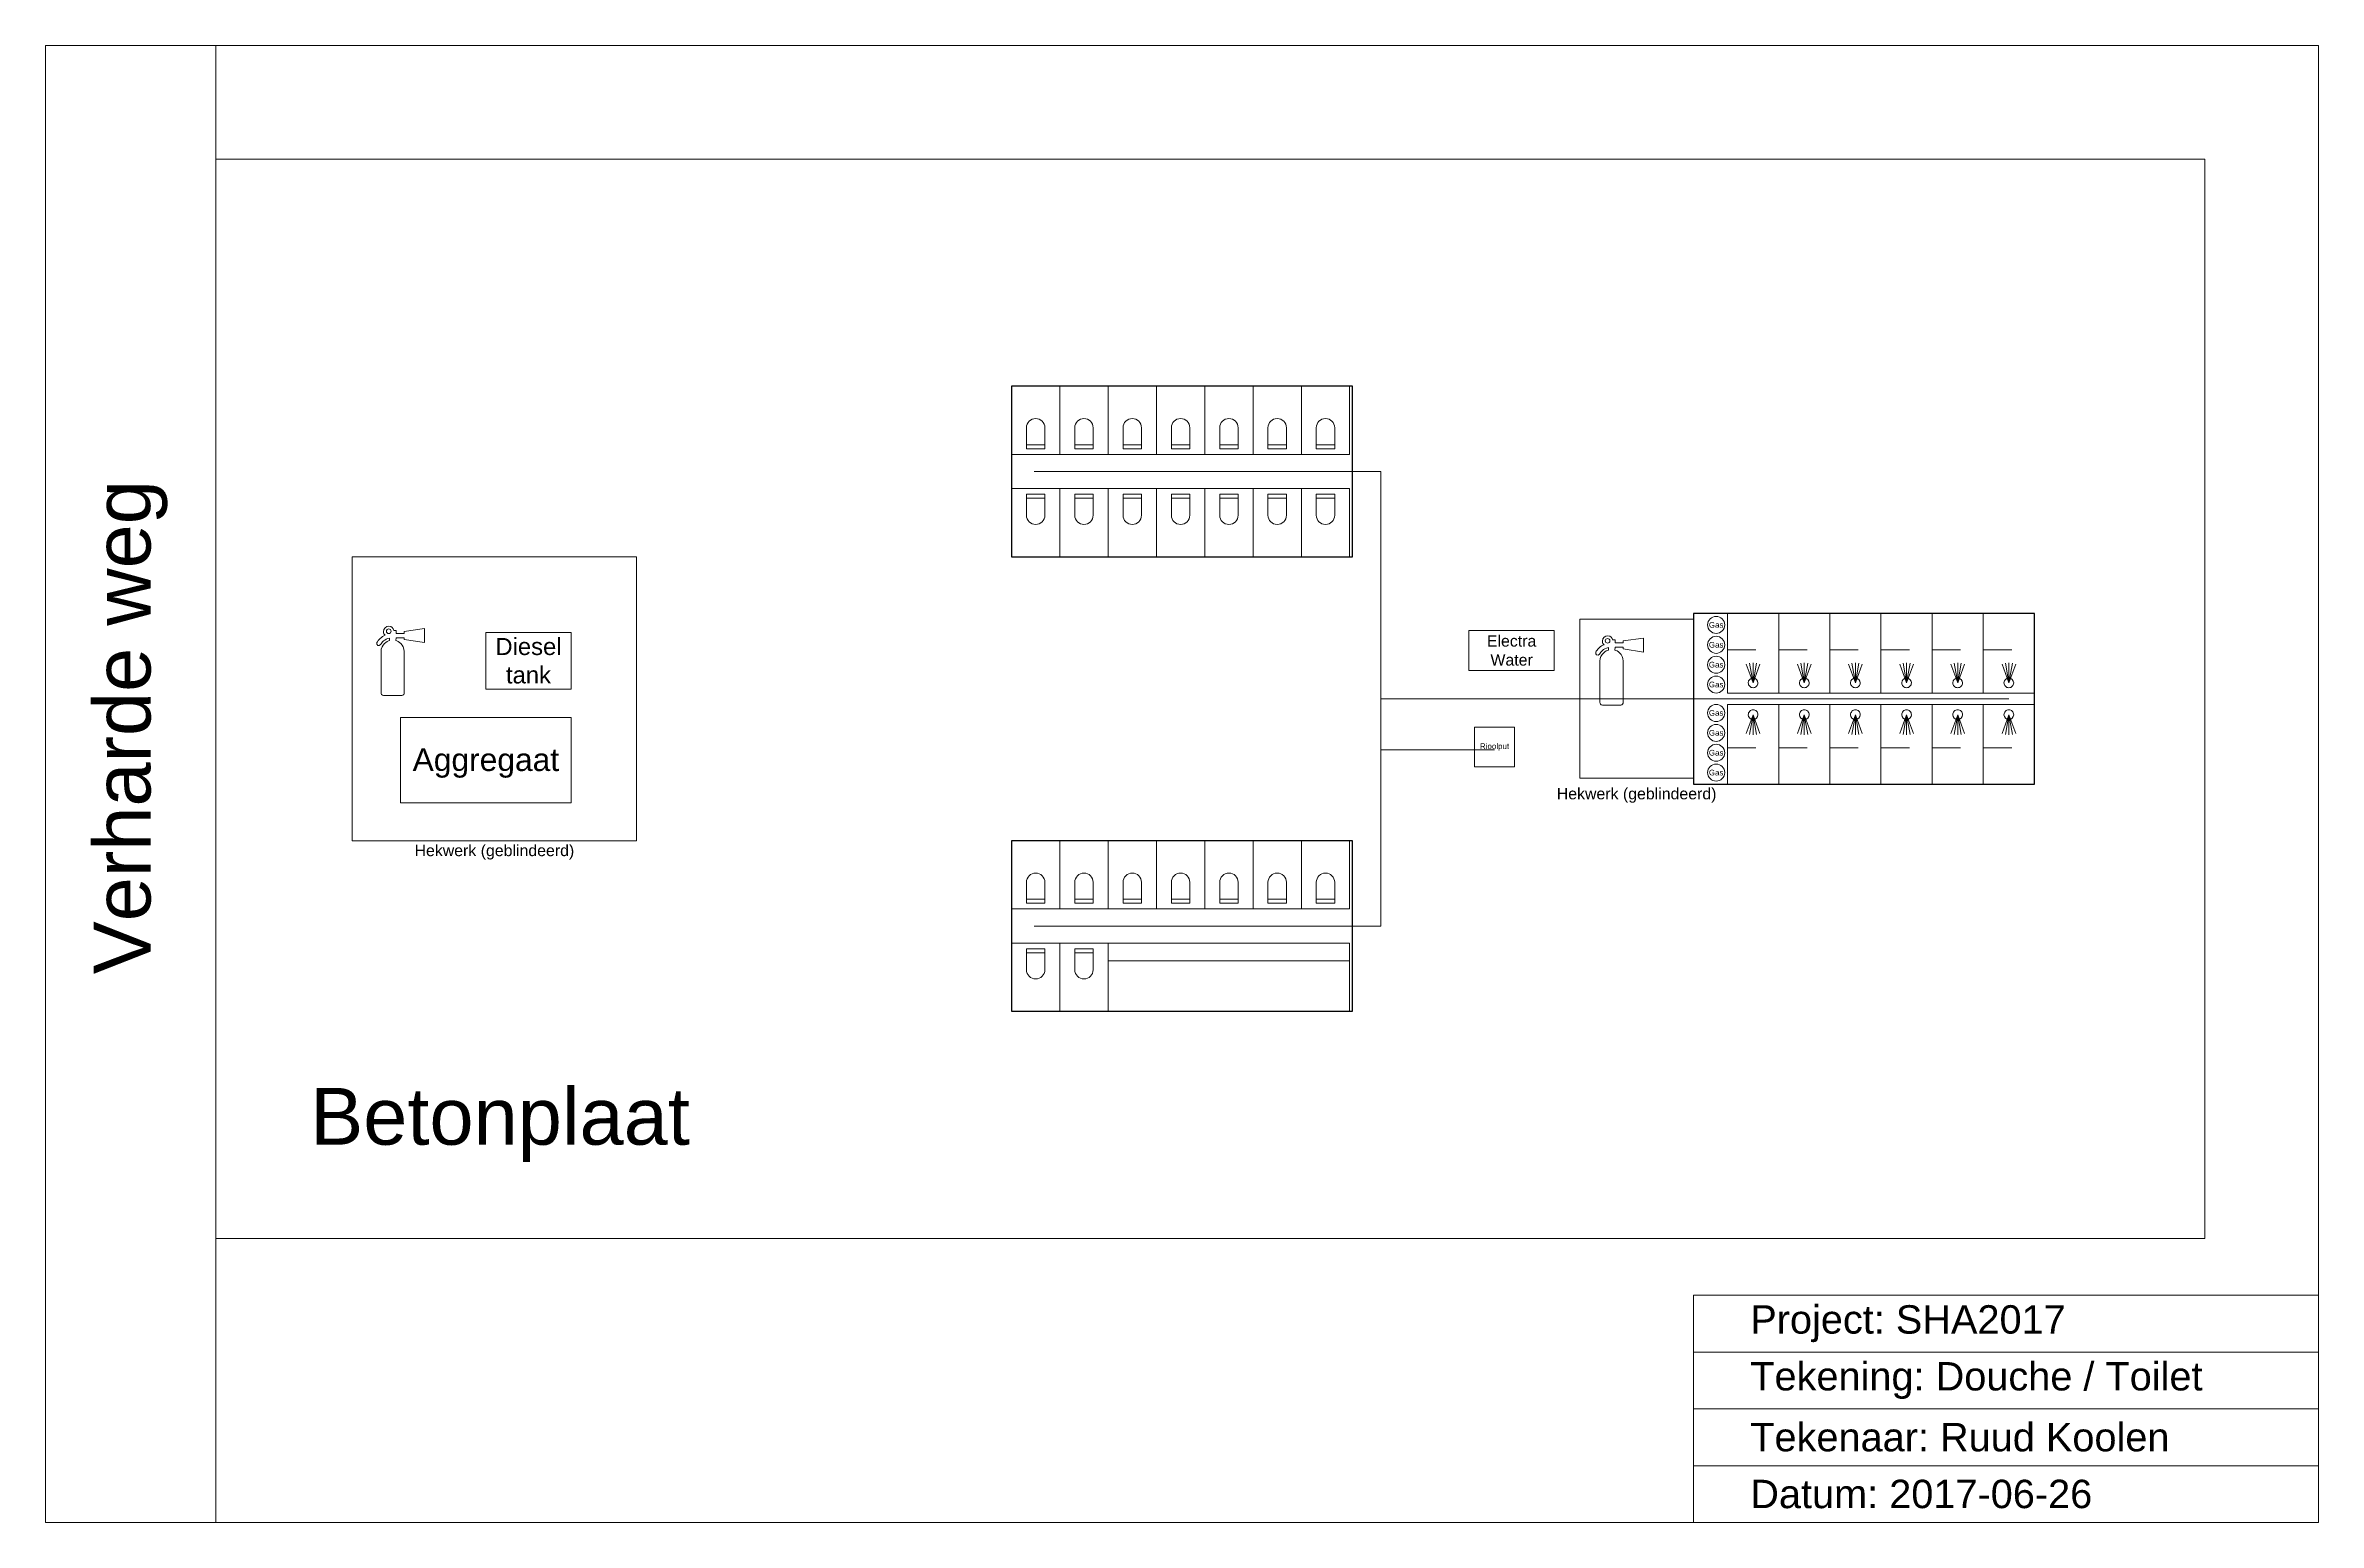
# Model space of a CAD drawing. Header units: metres. Extents: x 0 to 40, y 0 to 26.
import ezdxf

# ---------------------------------------------------------------- set-up
doc = ezdxf.new("R2010")
doc.units = ezdxf.units.M
doc.layers.get('0').update_dxf_attribs({"color": 178, "lineweight": 25, "true_color": 0x000000})
for name, color, linetype, lineweight, true_color in [('Beton', 253, 'Continuous', 0, 0xa0a0a4), ('Gas', 4, 'Continuous', 0, 0x00ffff), ('Generator', 30, 'Continuous', 0, 0xff7f00), ('Interior', 6, 'Continuous', 0, 0xff00ff), ('Meta', 178, 'Continuous', 0, 0x000000), ('Objecten', 1, 'Continuous', 0, 0xff0000), ('Riool', 32, 'Continuous', 0, 0xc0660a), ('safety ... fire extinguisher', 5, 'Continuous', 0, 0x0000ff), ('terrain ... fence', 16, 'Continuous', 0, 0x800000), ('terrain ... fields ... labels', 178, 'Continuous', 0, 0x000000), ('Weg', 178, 'Continuous', 0, 0x000000)]:
    doc.layers.add(name, color=color, linetype=linetype, lineweight=lineweight, true_color=true_color)
doc.styles.add('textstyle11', font='')
doc.styles.add('textstyle12', font='')
doc.styles.add('textstyle13', font='')
doc.styles.add('textstyle14', font='')
doc.styles.add('textstyle15', font='')
doc.styles.add('textstyle16', font='')
doc.styles.add('textstyle17', font='')
doc.styles.add('textstyle18', font='')
doc.styles.add('textstyle19', font='')
doc.styles.add('textstyle20', font='')
doc.styles.add('textstyle21', font='')
doc.styles.add('textstyle22', font='')
doc.styles.add('textstyle23', font='')
doc.styles.add('textstyle24', font='')
doc.styles.add('textstyle25', font='')
doc.styles.add('textstyle26', font='')
doc.styles.add('textstyle27', font='')
doc.styles.add('textstyle28', font='')
doc.styles.add('textstyle29', font='')
doc.styles.add('textstyle30', font='')
doc.styles.get('textstyle11').set_extended_font_data('Liberation Sans')
doc.styles.get('textstyle12').set_extended_font_data('Liberation Sans')
doc.styles.get('textstyle13').set_extended_font_data('Liberation Sans')
doc.styles.get('textstyle14').set_extended_font_data('Liberation Sans')
doc.styles.get('textstyle15').set_extended_font_data('Liberation Sans')
doc.styles.get('textstyle16').set_extended_font_data('Liberation Sans')
doc.styles.get('textstyle17').set_extended_font_data('Liberation Sans')
doc.styles.get('textstyle18').set_extended_font_data('Liberation Sans')
doc.styles.get('textstyle19').set_extended_font_data('Liberation Sans')
doc.styles.get('textstyle20').set_extended_font_data('Liberation Sans')
doc.styles.get('textstyle21').set_extended_font_data('Liberation Sans')
doc.styles.get('textstyle22').set_extended_font_data('Liberation Sans')
doc.styles.get('textstyle23').set_extended_font_data('Liberation Sans')
doc.styles.get('textstyle24').set_extended_font_data('Liberation Sans')
doc.styles.get('textstyle25').set_extended_font_data('Liberation Sans')
doc.styles.get('textstyle26').set_extended_font_data('Liberation Sans')
doc.styles.get('textstyle27').set_extended_font_data('Liberation Sans')
doc.styles.get('textstyle28').set_extended_font_data('Liberation Sans')
doc.styles.get('textstyle29').set_extended_font_data('Liberation Sans')
doc.styles.get('textstyle30').set_extended_font_data('Liberation Sans')

# ---------------------------------------------------------------- blocks, each defined once
blk = doc.blocks.new('FIRE EXTINGUISHER')
at = {"layer": 'safety ... fire extinguisher'}
for p, q in [((-0.84, 1.91), (-0.84, 1.91)), ((-0.78, 1.6), (-0.78, 1.43)), ((-0.32, 2.14), (-0.49, 2.14)), ((-0.33, 1.43), (-0.32, 1.63)), ((-0.32, 1.93), (-0.32, 2.14)), ((0.26, 1.93), (-0.32, 1.93)), ((-0.32, 1.63), (0.26, 1.63)), ((1.68, 2.27), (0.26, 2.07)), ((0.26, 2.07), (0.26, 1.93)), ((0.26, 1.63), (0.26, 1.51)), ((1.68, 1.29), (1.68, 2.27)), ((-0.78, 1.43), (-0.78, 1.43)), ((0.25, -2.25), (0.25, 0.65)), ((0.26, 1.51), (1.68, 1.29)), ((-1.2, -2.44), (0.08, -2.44))]:
    blk.add_line(p, q, dxfattribs=at)
at = {"layer": 'safety ... fire extinguisher', "flags": 128}
blk.add_lwpolyline([(-1.38, 0.65), (-1.38, -2.25)], dxfattribs=at)
at = {"layer": 'safety ... fire extinguisher'}
for start, end in [(90.001, 179.9955), (180.0072, 269.9997), (0.0013, 89.9932), (270.0061, 359.996)]:
    blk.add_arc((-0.84, 2.08), 0.165, start, end, dxfattribs=at)
for points in [[(-1.09, 1.81), (-1.31, 1.73), (-1.61, 1.45), (-1.67, 1.28)], [(-1.41, 1.14), (-1.3, 1.31), (-1.17, 1.51), (-0.78, 1.6)], [(-0.83, 2.44), (-1.03, 2.44), (-1.21, 2.29), (-1.21, 2.05)], [(-1.21, 2.05), (-1.21, 1.94), (-1.15, 1.85), (-1.09, 1.81)], [(-0.49, 2.14), (-0.49, 2.27), (-0.63, 2.44), (-0.83, 2.44)], [(-1.67, 1.28), (-1.75, 1.12), (-1.53, 0.98), (-1.41, 1.14)], [(-0.78, 1.43), (-0.94, 1.4), (-1.38, 1.15), (-1.38, 0.65)], [(0.25, 0.65), (0.25, 1.15), (-0.17, 1.4), (-0.33, 1.43)], [(-1.38, -2.25), (-1.38, -2.32), (-1.34, -2.44), (-1.2, -2.44)], [(0.08, -2.44), (0.22, -2.44), (0.25, -2.32), (0.25, -2.25)]]:
    blk.add_open_spline(points, degree=3, dxfattribs=at)

msp = doc.modelspace()

# ---------------------------------------------------------------- linework, layer by layer
for p, q in [((17, 20), (17, 17)), ((23, 20), (17, 20)), ((23, 17), (23, 20)), ((17, 17), (23, 17)), ((35, 16), (29, 16)), ((29, 16), (29, 13)), ((35, 13), (35, 16)), ((29, 13), (35, 13)), ((17, 12), (17, 9)), ((23, 12), (17, 12)), ((23, 9), (23, 12)), ((17, 9), (23, 9))]:
    msp.add_line(p, q)
at = {"layer": 'Beton'}
for p, q in [((3, 24), (38, 24)), ((3, 24), (3, 5)), ((38, 24), (38, 5)), ((38, 5), (3, 5))]:
    msp.add_line(p, q, dxfattribs=at)
at = {"layer": 'Gas'}
for centre in [(29.4, 15.8), (29.4, 15.45), (29.4, 15.1), (29.4, 14.75), (29.4, 14.25), (29.4, 13.9), (29.4, 13.55), (29.4, 13.2)]:
    msp.add_circle(centre, 0.15, dxfattribs=at)
at = {"layer": 'Generator'}
for p, q in [((9.25, 15.668), (7.75, 15.668)), ((7.75, 15.668), (7.75, 14.668)), ((9.25, 14.668), (9.25, 15.668)), ((7.75, 14.668), (9.25, 14.668)), ((9.25, 14.168), (6.25, 14.168)), ((6.25, 14.168), (6.25, 12.668)), ((9.25, 12.668), (9.25, 14.168)), ((6.25, 12.668), (9.25, 12.668))]:
    msp.add_line(p, q, dxfattribs=at)
at = {"layer": 'Interior'}
for p, q in [((17, 20), (17.85, 20)), ((17, 20), (17, 18.8)), ((17.85, 20), (18.7, 20)), ((17.85, 20), (17.85, 18.8)), ((17.85, 20), (17.85, 18.8)), ((18.7, 20), (19.55, 20)), ((18.7, 20), (18.7, 18.8)), ((18.7, 20), (18.7, 18.8)), ((19.55, 20), (20.4, 20)), ((19.55, 20), (19.55, 18.8)), ((19.55, 20), (19.55, 18.8)), ((20.4, 20), (21.25, 20)), ((20.4, 20), (20.4, 18.8)), ((20.4, 20), (20.4, 18.8)), ((21.25, 20), (22.1, 20)), ((21.25, 20), (21.25, 18.8)), ((21.25, 20), (21.25, 18.8)), ((22.1, 20), (22.95, 20)), ((22.1, 20), (22.1, 18.8)), ((22.1, 20), (22.1, 18.8)), ((22.95, 20), (22.95, 18.8)), ((17.85, 18.8), (17, 18.8)), ((18.7, 18.8), (17.85, 18.8)), ((19.55, 18.8), (18.7, 18.8)), ((20.4, 18.8), (19.55, 18.8)), ((21.25, 18.8), (20.4, 18.8)), ((22.1, 18.8), (21.25, 18.8)), ((22.95, 18.8), (22.1, 18.8)), ((17, 17), (17, 18.2)), ((17, 18.2), (17.85, 18.2)), ((17.85, 17), (17.85, 18.2)), ((17.85, 17), (17.85, 18.2)), ((17.85, 18.2), (18.7, 18.2)), ((18.7, 17), (18.7, 18.2)), ((18.7, 17), (18.7, 18.2)), ((18.7, 18.2), (19.55, 18.2)), ((19.55, 17), (19.55, 18.2)), ((19.55, 17), (19.55, 18.2)), ((19.55, 18.2), (20.4, 18.2)), ((20.4, 17), (20.4, 18.2)), ((20.4, 17), (20.4, 18.2)), ((20.4, 18.2), (21.25, 18.2)), ((21.25, 17), (21.25, 18.2)), ((21.25, 17), (21.25, 18.2)), ((21.25, 18.2), (22.1, 18.2)), ((22.1, 17), (22.1, 18.2)), ((22.1, 17), (22.1, 18.2)), ((22.1, 18.2), (22.95, 18.2)), ((22.95, 17), (22.95, 18.2)), ((17.85, 17), (17, 17)), ((18.7, 17), (17.85, 17)), ((19.55, 17), (18.7, 17)), ((20.4, 17), (19.55, 17)), ((21.25, 17), (20.4, 17)), ((22.1, 17), (21.25, 17)), ((22.95, 17), (22.1, 17)), ((29.6, 16), (29.6, 14.6)), ((29.6, 16), (30.5, 16)), ((30.5, 16), (30.5, 14.6)), ((30.5, 16), (31.4, 16)), ((30.5, 16), (30.5, 14.6)), ((31.4, 16), (31.4, 14.6)), ((31.4, 16), (32.3, 16)), ((31.4, 16), (31.4, 14.6)), ((32.3, 16), (32.3, 14.6)), ((32.3, 16), (33.2, 16)), ((32.3, 16), (32.3, 14.6)), ((33.2, 16), (33.2, 14.6)), ((33.2, 16), (34.1, 16)), ((33.2, 16), (33.2, 14.6)), ((34.1, 16), (34.1, 14.6)), ((34.1, 16), (35, 16)), ((34.1, 16), (34.1, 14.6)), ((35, 16), (35, 14.6)), ((29.6, 15.361), (30.1, 15.361)), ((30.5, 15.361), (31, 15.361)), ((31.4, 15.361), (31.9, 15.361)), ((32.3, 15.361), (32.8, 15.361)), ((33.2, 15.361), (33.7, 15.361)), ((34.1, 15.361), (34.6, 15.361)), ((30.05, 14.78), (29.93, 15.112)), ((30.05, 14.78), (29.989, 15.128)), ((30.05, 14.78), (30.051, 15.133)), ((30.05, 14.78), (30.112, 15.128)), ((30.05, 14.78), (30.171, 15.112)), ((30.95, 14.78), (30.83, 15.112)), ((30.95, 14.78), (30.889, 15.128)), ((30.95, 14.78), (30.951, 15.133)), ((30.95, 14.78), (31.012, 15.128)), ((30.95, 14.78), (31.071, 15.112)), ((31.85, 14.78), (31.73, 15.112)), ((31.85, 14.78), (31.789, 15.128)), ((31.85, 14.78), (31.851, 15.133)), ((31.85, 14.78), (31.912, 15.128)), ((31.85, 14.78), (31.971, 15.112)), ((32.75, 14.78), (32.63, 15.112)), ((32.75, 14.78), (32.689, 15.128)), ((32.75, 14.78), (32.751, 15.133)), ((32.75, 14.78), (32.812, 15.128)), ((32.75, 14.78), (32.871, 15.112)), ((33.65, 14.78), (33.53, 15.112)), ((33.65, 14.78), (33.589, 15.128)), ((33.65, 14.78), (33.651, 15.133)), ((33.65, 14.78), (33.712, 15.128)), ((33.65, 14.78), (33.771, 15.112)), ((34.55, 14.78), (34.43, 15.112)), ((34.55, 14.78), (34.489, 15.128)), ((34.55, 14.78), (34.551, 15.133)), ((34.55, 14.78), (34.612, 15.128)), ((34.55, 14.78), (34.671, 15.112)), ((30.5, 14.6), (29.6, 14.6)), ((30.135, 14.78), (30.135, 14.78)), ((31.4, 14.6), (30.5, 14.6)), ((31.035, 14.78), (31.035, 14.78)), ((32.3, 14.6), (31.4, 14.6)), ((31.935, 14.78), (31.935, 14.78)), ((33.2, 14.6), (32.3, 14.6)), ((32.835, 14.78), (32.835, 14.78)), ((34.1, 14.6), (33.2, 14.6)), ((33.735, 14.78), (33.735, 14.78)), ((35, 14.6), (34.1, 14.6)), ((34.635, 14.78), (34.635, 14.78)), ((29.6, 13), (29.6, 14.4)), ((30.5, 14.4), (29.6, 14.4)), ((30.05, 14.22), (29.93, 13.888)), ((30.05, 14.22), (29.989, 13.872)), ((30.05, 14.22), (30.171, 13.888)), ((30.05, 14.22), (30.112, 13.872)), ((30.05, 14.22), (30.051, 13.867)), ((30.135, 14.22), (30.135, 14.22)), ((30.5, 13), (30.5, 14.4)), ((31.4, 14.4), (30.5, 14.4)), ((30.5, 13), (30.5, 14.4)), ((30.95, 14.22), (30.83, 13.888)), ((30.95, 14.22), (30.889, 13.872)), ((30.95, 14.22), (31.071, 13.888)), ((30.95, 14.22), (31.012, 13.872)), ((30.95, 14.22), (30.951, 13.867)), ((31.035, 14.22), (31.035, 14.22)), ((31.4, 13), (31.4, 14.4)), ((32.3, 14.4), (31.4, 14.4)), ((31.4, 13), (31.4, 14.4)), ((31.85, 14.22), (31.73, 13.888)), ((31.85, 14.22), (31.789, 13.872)), ((31.85, 14.22), (31.971, 13.888)), ((31.85, 14.22), (31.912, 13.872)), ((31.85, 14.22), (31.851, 13.867)), ((31.935, 14.22), (31.935, 14.22)), ((32.3, 13), (32.3, 14.4)), ((33.2, 14.4), (32.3, 14.4)), ((32.3, 13), (32.3, 14.4)), ((32.75, 14.22), (32.63, 13.888)), ((32.75, 14.22), (32.689, 13.872)), ((32.75, 14.22), (32.871, 13.888)), ((32.75, 14.22), (32.812, 13.872)), ((32.75, 14.22), (32.751, 13.867)), ((32.835, 14.22), (32.835, 14.22)), ((33.2, 13), (33.2, 14.4)), ((34.1, 14.4), (33.2, 14.4)), ((33.2, 13), (33.2, 14.4)), ((33.65, 14.22), (33.53, 13.888)), ((33.65, 14.22), (33.589, 13.872)), ((33.65, 14.22), (33.771, 13.888)), ((33.65, 14.22), (33.712, 13.872)), ((33.65, 14.22), (33.651, 13.867)), ((33.735, 14.22), (33.735, 14.22)), ((34.1, 13), (34.1, 14.4)), ((35, 14.4), (34.1, 14.4)), ((34.1, 13), (34.1, 14.4)), ((34.55, 14.22), (34.43, 13.888)), ((34.55, 14.22), (34.489, 13.872)), ((34.55, 14.22), (34.671, 13.888)), ((34.55, 14.22), (34.612, 13.872)), ((34.55, 14.22), (34.551, 13.867)), ((34.635, 14.22), (34.635, 14.22)), ((35, 13), (35, 14.4)), ((29.6, 13.639), (30.1, 13.639)), ((30.5, 13.639), (31, 13.639)), ((31.4, 13.639), (31.9, 13.639)), ((32.3, 13.639), (32.8, 13.639)), ((33.2, 13.639), (33.7, 13.639)), ((34.1, 13.639), (34.6, 13.639)), ((29.6, 13), (30.5, 13)), ((30.5, 13), (31.4, 13)), ((31.4, 13), (32.3, 13)), ((32.3, 13), (33.2, 13)), ((33.2, 13), (34.1, 13)), ((34.1, 13), (35, 13)), ((17, 12), (17.85, 12)), ((17, 12), (17, 10.8)), ((17.85, 12), (18.7, 12)), ((17.85, 12), (17.85, 10.8)), ((17.85, 12), (17.85, 10.8)), ((18.7, 12), (19.55, 12)), ((18.7, 12), (18.7, 10.8)), ((18.7, 12), (18.7, 10.8)), ((19.55, 12), (20.4, 12)), ((19.55, 12), (19.55, 10.8)), ((19.55, 12), (19.55, 10.8)), ((20.4, 12), (21.25, 12)), ((20.4, 12), (20.4, 10.8)), ((20.4, 12), (20.4, 10.8)), ((21.25, 12), (22.1, 12)), ((21.25, 12), (21.25, 10.8)), ((21.25, 12), (21.25, 10.8)), ((22.1, 12), (22.95, 12)), ((22.1, 12), (22.1, 10.8)), ((22.1, 12), (22.1, 10.8)), ((22.95, 12), (22.95, 10.8)), ((17.85, 10.8), (17, 10.8)), ((18.7, 10.8), (17.85, 10.8)), ((19.55, 10.8), (18.7, 10.8)), ((20.4, 10.8), (19.55, 10.8)), ((21.25, 10.8), (20.4, 10.8)), ((22.1, 10.8), (21.25, 10.8)), ((22.95, 10.8), (22.1, 10.8)), ((17, 9), (17, 10.2)), ((17, 10.2), (17.85, 10.2)), ((17.85, 9), (17.85, 10.2)), ((17.85, 9), (17.85, 10.2)), ((17.85, 10.2), (18.7, 10.2)), ((18.7, 9), (18.7, 10.2)), ((18.7, 9), (18.7, 10.2)), ((18.7, 10.2), (19.55, 10.2)), ((19.55, 10.2), (20.4, 10.2)), ((20.4, 10.2), (21.25, 10.2)), ((21.25, 10.2), (22.1, 10.2)), ((22.1, 10.2), (22.95, 10.2)), ((22.95, 9), (22.95, 10.2)), ((18.699, 9.886), (22.95, 9.886)), ((17.85, 9), (17, 9)), ((18.7, 9), (17.85, 9)), ((19.55, 9), (18.7, 9)), ((20.4, 9), (19.55, 9)), ((21.25, 9), (20.4, 9)), ((22.1, 9), (21.25, 9)), ((22.95, 9), (22.1, 9))]:
    msp.add_line(p, q, dxfattribs=at)
at = {"layer": 'Interior', "linetype": 'Continuous', "lineweight": 0}
for p, q in [((17.263, 19.27), (17.263, 18.97)), ((17.587, 19.27), (17.587, 18.97)), ((18.113, 19.27), (18.113, 18.97)), ((18.437, 19.27), (18.437, 18.97)), ((18.963, 19.27), (18.963, 18.97)), ((19.287, 19.27), (19.287, 18.97)), ((19.813, 19.27), (19.813, 18.97)), ((20.137, 19.27), (20.137, 18.97)), ((20.663, 19.27), (20.663, 18.97)), ((20.987, 19.27), (20.987, 18.97)), ((21.513, 19.27), (21.513, 18.97)), ((21.837, 19.27), (21.837, 18.97)), ((22.363, 19.27), (22.363, 18.97)), ((22.687, 19.27), (22.687, 18.97)), ((17.587, 18.97), (17.263, 18.97)), ((17.263, 18.97), (17.263, 18.9)), ((17.263, 18.9), (17.587, 18.9)), ((17.587, 18.9), (17.587, 18.97)), ((17.587, 18.97), (17.587, 18.97)), ((18.437, 18.97), (18.113, 18.97)), ((18.113, 18.97), (18.113, 18.9)), ((18.113, 18.9), (18.437, 18.9)), ((18.437, 18.9), (18.437, 18.97)), ((18.437, 18.97), (18.437, 18.97)), ((19.287, 18.97), (18.963, 18.97)), ((18.963, 18.97), (18.963, 18.9)), ((18.963, 18.9), (19.287, 18.9)), ((19.287, 18.9), (19.287, 18.97)), ((19.287, 18.97), (19.287, 18.97)), ((20.137, 18.97), (19.813, 18.97)), ((19.813, 18.97), (19.813, 18.9)), ((19.813, 18.9), (20.137, 18.9)), ((20.137, 18.9), (20.137, 18.97)), ((20.137, 18.97), (20.137, 18.97)), ((20.987, 18.97), (20.663, 18.97)), ((20.663, 18.97), (20.663, 18.9)), ((20.663, 18.9), (20.987, 18.9)), ((20.987, 18.9), (20.987, 18.97)), ((20.987, 18.97), (20.987, 18.97)), ((21.837, 18.97), (21.513, 18.97)), ((21.513, 18.97), (21.513, 18.9)), ((21.513, 18.9), (21.837, 18.9)), ((21.837, 18.9), (21.837, 18.97)), ((21.837, 18.97), (21.837, 18.97)), ((22.687, 18.97), (22.363, 18.97)), ((22.363, 18.97), (22.363, 18.9)), ((22.363, 18.9), (22.687, 18.9)), ((22.687, 18.9), (22.687, 18.97)), ((22.687, 18.97), (22.687, 18.97)), ((17.587, 18.1), (17.263, 18.1)), ((17.263, 18.1), (17.263, 18.03)), ((17.263, 18.03), (17.587, 18.03)), ((17.263, 18.03), (17.263, 18.03)), ((17.263, 17.73), (17.263, 18.03)), ((17.587, 18.03), (17.587, 18.1)), ((17.587, 17.73), (17.587, 18.03)), ((18.437, 18.1), (18.113, 18.1)), ((18.113, 18.1), (18.113, 18.03)), ((18.113, 18.03), (18.437, 18.03)), ((18.113, 18.03), (18.113, 18.03)), ((18.113, 17.73), (18.113, 18.03)), ((18.437, 18.03), (18.437, 18.1)), ((18.437, 17.73), (18.437, 18.03)), ((19.287, 18.1), (18.963, 18.1)), ((18.963, 18.1), (18.963, 18.03)), ((18.963, 18.03), (19.287, 18.03)), ((18.963, 18.03), (18.963, 18.03)), ((18.963, 17.73), (18.963, 18.03)), ((19.287, 18.03), (19.287, 18.1)), ((19.287, 17.73), (19.287, 18.03)), ((20.137, 18.1), (19.813, 18.1)), ((19.813, 18.1), (19.813, 18.03)), ((19.813, 18.03), (20.137, 18.03)), ((19.813, 18.03), (19.813, 18.03)), ((19.813, 17.73), (19.813, 18.03)), ((20.137, 18.03), (20.137, 18.1)), ((20.137, 17.73), (20.137, 18.03)), ((20.987, 18.1), (20.663, 18.1)), ((20.663, 18.1), (20.663, 18.03)), ((20.663, 18.03), (20.987, 18.03)), ((20.663, 18.03), (20.663, 18.03)), ((20.663, 17.73), (20.663, 18.03)), ((20.987, 18.03), (20.987, 18.1)), ((20.987, 17.73), (20.987, 18.03)), ((21.837, 18.1), (21.513, 18.1)), ((21.513, 18.1), (21.513, 18.03)), ((21.513, 18.03), (21.837, 18.03)), ((21.513, 18.03), (21.513, 18.03)), ((21.513, 17.73), (21.513, 18.03)), ((21.837, 18.03), (21.837, 18.1)), ((21.837, 17.73), (21.837, 18.03)), ((22.687, 18.1), (22.363, 18.1)), ((22.363, 18.1), (22.363, 18.03)), ((22.363, 18.03), (22.687, 18.03)), ((22.363, 18.03), (22.363, 18.03)), ((22.363, 17.73), (22.363, 18.03)), ((22.687, 18.03), (22.687, 18.1)), ((22.687, 17.73), (22.687, 18.03)), ((17.263, 11.27), (17.263, 10.97)), ((17.587, 11.27), (17.587, 10.97)), ((18.113, 11.27), (18.113, 10.97)), ((18.437, 11.27), (18.437, 10.97)), ((18.963, 11.27), (18.963, 10.97)), ((19.287, 11.27), (19.287, 10.97)), ((19.813, 11.27), (19.813, 10.97)), ((20.137, 11.27), (20.137, 10.97)), ((20.663, 11.27), (20.663, 10.97)), ((20.987, 11.27), (20.987, 10.97)), ((21.513, 11.27), (21.513, 10.97)), ((21.837, 11.27), (21.837, 10.97)), ((22.363, 11.27), (22.363, 10.97)), ((22.687, 11.27), (22.687, 10.97)), ((17.587, 10.97), (17.263, 10.97)), ((17.263, 10.97), (17.263, 10.9)), ((17.263, 10.9), (17.587, 10.9)), ((17.587, 10.9), (17.587, 10.97)), ((17.587, 10.97), (17.587, 10.97)), ((18.437, 10.97), (18.113, 10.97)), ((18.113, 10.97), (18.113, 10.9)), ((18.113, 10.9), (18.437, 10.9)), ((18.437, 10.9), (18.437, 10.97)), ((18.437, 10.97), (18.437, 10.97)), ((19.287, 10.97), (18.963, 10.97)), ((18.963, 10.97), (18.963, 10.9)), ((18.963, 10.9), (19.287, 10.9)), ((19.287, 10.9), (19.287, 10.97)), ((19.287, 10.97), (19.287, 10.97)), ((20.137, 10.97), (19.813, 10.97)), ((19.813, 10.97), (19.813, 10.9)), ((19.813, 10.9), (20.137, 10.9)), ((20.137, 10.9), (20.137, 10.97)), ((20.137, 10.97), (20.137, 10.97)), ((20.987, 10.97), (20.663, 10.97)), ((20.663, 10.97), (20.663, 10.9)), ((20.663, 10.9), (20.987, 10.9)), ((20.987, 10.9), (20.987, 10.97)), ((20.987, 10.97), (20.987, 10.97)), ((21.837, 10.97), (21.513, 10.97)), ((21.513, 10.97), (21.513, 10.9)), ((21.513, 10.9), (21.837, 10.9)), ((21.837, 10.9), (21.837, 10.97)), ((21.837, 10.97), (21.837, 10.97)), ((22.687, 10.97), (22.363, 10.97)), ((22.363, 10.97), (22.363, 10.9)), ((22.363, 10.9), (22.687, 10.9)), ((22.687, 10.9), (22.687, 10.97)), ((22.687, 10.97), (22.687, 10.97)), ((17.587, 10.1), (17.263, 10.1)), ((17.263, 10.1), (17.263, 10.03)), ((17.263, 10.03), (17.587, 10.03)), ((17.263, 10.03), (17.263, 10.03)), ((17.263, 9.73), (17.263, 10.03)), ((17.587, 10.03), (17.587, 10.1)), ((17.587, 9.73), (17.587, 10.03)), ((18.437, 10.1), (18.113, 10.1)), ((18.113, 10.1), (18.113, 10.03)), ((18.113, 10.03), (18.437, 10.03)), ((18.113, 10.03), (18.113, 10.03)), ((18.113, 9.73), (18.113, 10.03)), ((18.437, 10.03), (18.437, 10.1)), ((18.437, 9.73), (18.437, 10.03))]:
    msp.add_line(p, q, dxfattribs=at)
at = {"layer": 'Interior'}
for centre, radius, start, end in [((17.425, 19.27), 0.162, 0, 180), ((18.275, 19.27), 0.162, 0, 180), ((19.125, 19.27), 0.162, 0, 180), ((19.975, 19.27), 0.162, 0, 180), ((20.825, 19.27), 0.162, 0, 180), ((21.675, 19.27), 0.162, 0, 180), ((22.525, 19.27), 0.162, 0, 180), ((17.425, 17.73), 0.162, 180, 0), ((18.275, 17.73), 0.162, 180, 0), ((19.125, 17.73), 0.162, 180, 0), ((19.975, 17.73), 0.162, 180, 0), ((20.825, 17.73), 0.162, 180, 0), ((21.675, 17.73), 0.162, 180, 0), ((22.525, 17.73), 0.162, 180, 0), ((30.05, 14.78), 0.0854, 89.8901, 179.876), ((30.05, 14.78), 0.0854, 359.8315, 89.8307), ((30.95, 14.78), 0.0854, 89.8901, 179.876), ((30.95, 14.78), 0.0854, 359.8315, 89.8307), ((31.85, 14.78), 0.0854, 89.8901, 179.876), ((31.85, 14.78), 0.0854, 359.8315, 89.8307), ((32.75, 14.78), 0.0854, 89.8901, 179.876), ((32.75, 14.78), 0.0854, 359.8315, 89.8307), ((33.65, 14.78), 0.0854, 89.8901, 179.876), ((33.65, 14.78), 0.0854, 359.8315, 89.8307), ((34.55, 14.78), 0.0854, 89.8901, 179.876), ((34.55, 14.78), 0.0854, 359.8315, 89.8307), ((30.05, 14.78), 0.0853, 179.8215, 269.8925), ((30.05, 14.78), 0.0854, 269.839, 359.875), ((30.95, 14.78), 0.0853, 179.8215, 269.8925), ((30.95, 14.78), 0.0854, 269.839, 359.875), ((31.85, 14.78), 0.0853, 179.8215, 269.8925), ((31.85, 14.78), 0.0854, 269.839, 359.875), ((32.75, 14.78), 0.0853, 179.8215, 269.8925), ((32.75, 14.78), 0.0854, 269.839, 359.875), ((33.65, 14.78), 0.0853, 179.8215, 269.8925), ((33.65, 14.78), 0.0854, 269.839, 359.875), ((34.55, 14.78), 0.0853, 179.8215, 269.8925), ((34.55, 14.78), 0.0854, 269.839, 359.875), ((30.05, 14.22), 0.0853, 90.1075, 180.1785), ((30.05, 14.22), 0.0854, 180.124, 270.1099), ((30.05, 14.22), 0.0854, 0.125, 90.161), ((30.05, 14.22), 0.0854, 270.1693, 0.1685), ((30.95, 14.22), 0.0853, 90.1075, 180.1785), ((30.95, 14.22), 0.0854, 180.124, 270.1099), ((30.95, 14.22), 0.0854, 0.125, 90.161), ((30.95, 14.22), 0.0854, 270.1693, 0.1685), ((31.85, 14.22), 0.0853, 90.1075, 180.1785), ((31.85, 14.22), 0.0854, 180.124, 270.1099), ((31.85, 14.22), 0.0854, 0.125, 90.161), ((31.85, 14.22), 0.0854, 270.1693, 0.1685), ((32.75, 14.22), 0.0853, 90.1075, 180.1785), ((32.75, 14.22), 0.0854, 180.124, 270.1099), ((32.75, 14.22), 0.0854, 0.125, 90.161), ((32.75, 14.22), 0.0854, 270.1693, 0.1685), ((33.65, 14.22), 0.0853, 90.1075, 180.1785), ((33.65, 14.22), 0.0854, 180.124, 270.1099), ((33.65, 14.22), 0.0854, 0.125, 90.161), ((33.65, 14.22), 0.0854, 270.1693, 0.1685), ((34.55, 14.22), 0.0853, 90.1075, 180.1785), ((34.55, 14.22), 0.0854, 180.124, 270.1099), ((34.55, 14.22), 0.0854, 0.125, 90.161), ((34.55, 14.22), 0.0854, 270.1693, 0.1685), ((17.425, 11.27), 0.162, 0, 180), ((18.275, 11.27), 0.162, 0, 180), ((19.125, 11.27), 0.162, 0, 180), ((19.975, 11.27), 0.162, 0, 180), ((20.825, 11.27), 0.162, 0, 180), ((21.675, 11.27), 0.162, 0, 180), ((22.525, 11.27), 0.162, 0, 180), ((17.425, 9.73), 0.162, 180, 0), ((18.275, 9.73), 0.162, 180, 0)]:
    msp.add_arc(centre, radius, start, end, dxfattribs=at)
at = {"layer": 'Meta'}
for p, q in [((0, 26), (0, 0)), ((40, 26), (0, 26)), ((40, 0), (40, 26)), ((29, 4), (40, 4)), ((29, 4), (29, 0)), ((29, 3), (40, 3)), ((29, 2), (40, 2)), ((29, 1), (40, 1)), ((0, 0), (40, 0))]:
    msp.add_line(p, q, dxfattribs=at)
at = {"layer": 'Objecten'}
for p, q in [((25.05, 15.7), (25.05, 15)), ((26.55, 15.7), (25.05, 15.7)), ((26.55, 15), (26.55, 15.7)), ((25.05, 15), (26.55, 15))]:
    msp.add_line(p, q, dxfattribs=at)
at = {"layer": 'Objecten', "flags": 128}
msp.add_lwpolyline([(25.15, 14), (25.85, 14), (25.85, 13.3), (25.15, 13.3)], close=True, dxfattribs=at)
at = {"layer": 'Riool'}
for p, q in [((17.4, 18.5), (23.5, 18.5)), ((23.5, 18.5), (23.5, 13.6)), ((34.55, 14.5), (23.5, 14.5)), ((23.5, 13.6), (25.5, 13.6)), ((23.5, 13.6), (23.5, 10.5)), ((23.5, 10.5), (17.4, 10.5))]:
    msp.add_line(p, q, dxfattribs=at)
at = {"layer": 'terrain ... fence'}
for p, q in [((10.4, 17), (5.4, 17)), ((5.4, 12), (5.4, 17)), ((10.4, 12), (10.4, 17)), ((27, 13.1), (27, 15.9)), ((27, 15.9), (29, 15.9)), ((29, 13.1), (27, 13.1)), ((10.4, 12), (5.4, 12))]:
    msp.add_line(p, q, dxfattribs=at)
at = {"layer": 'Weg'}
msp.add_line((3, 0), (3, 26), dxfattribs=at)

# ---------------------------------------------------------------- block references
at = {"layer": 'safety ... fire extinguisher', "xscale": 0.25, "yscale": 0.25, "zscale": 0.25}
for p in [(6.25, 15.168), (27.7, 15)]:
    msp.add_blockref('FIRE EXTINGUISHER', p, dxfattribs=at)

# ---------------------------------------------------------------- texts
at = {"layer": 'Meta', "char_height": 0.5, "attachment_point": 4}
for s, insert, style in [('Project: SHA2017', (30, 3.5), 'textstyle11'), ('Tekening: Douche / Toilet', (30, 2.5), 'textstyle12'), ('Tekenaar: Ruud Koolen', (30, 1.5), 'textstyle13'), ('Datum: 2017-06-26', (30, 0.5), 'textstyle14')]:
    msp.add_mtext(s, dxfattribs=dict(at, insert=insert, style=style))
at = {"layer": 'terrain ... fields ... labels', "insert": (1.5, 14), "char_height": 1, "attachment_point": 5, "rotation": 90, "style": 'textstyle30'}
msp.add_mtext('Verharde weg', dxfattribs=at)
at = {"layer": 'terrain ... fields ... labels', "attachment_point": 5}
for s, insert, char_height, style in [('Electra\\PWater', (25.8, 15.35), 0.2, 'textstyle24'), ('Gas', (29.4, 15.8), 0.1, 'textstyle22'), ('Diesel\\Ptank', (8.5, 15.168), 0.3, 'textstyle27'), ('Gas', (29.4, 15.45), 0.1, 'textstyle21'), ('Gas', (29.4, 15.1), 0.1, 'textstyle20'), ('Gas', (29.4, 14.75), 0.1, 'textstyle19'), ('Gas', (29.4, 14.25), 0.1, 'textstyle18'), ('Aggregaat', (7.75, 13.368), 0.4, 'textstyle28'), ('Rioolput', (25.5, 13.65), 0.1, 'textstyle23'), ('Gas', (29.4, 13.9), 0.1, 'textstyle17'), ('Gas', (29.4, 13.55), 0.1, 'textstyle16'), ('Gas', (29.4, 13.2), 0.1, 'textstyle15'), ('Hekwerk (geblindeerd)', (28, 12.8), 0.2, 'textstyle25'), ('Hekwerk (geblindeerd)', (7.9, 11.8), 0.2, 'textstyle26'), ('Betonplaat', (8, 7), 1, 'textstyle29')]:
    msp.add_mtext(s, dxfattribs=dict(at, insert=insert, char_height=char_height, style=style))

doc.saveas('drawing.dxf')
